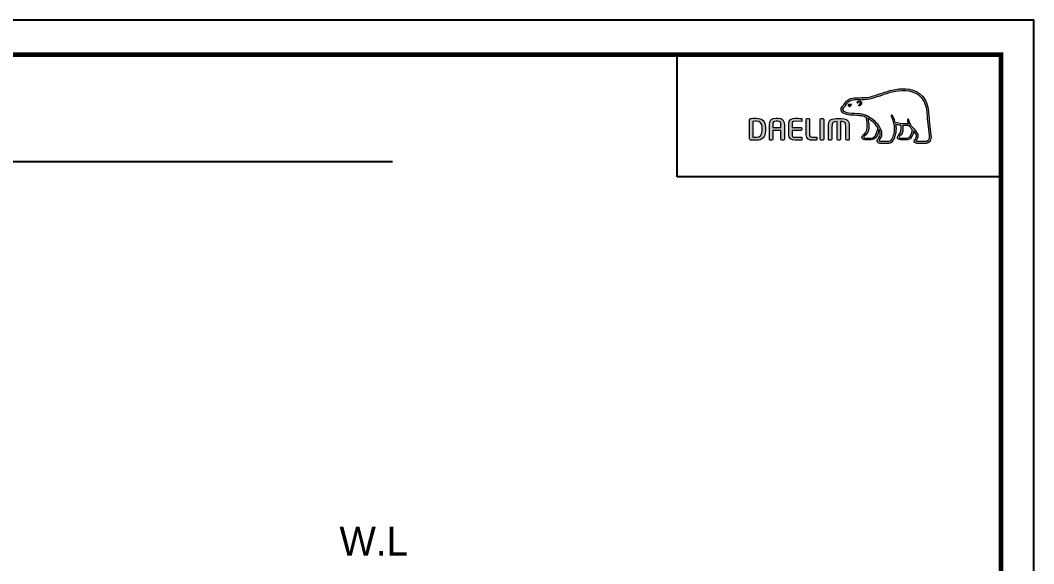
# Model space of a CAD drawing. Extents: x 11377 to 14537, y 53 to 2368.
# Drawn here: x 12957 to 14537, y 1522 to 2368 of the extents above; entities that cross this region are included whole.
import ezdxf

# ---------------------------------------------------------------- set-up
doc = ezdxf.new("R2010")
doc.units = 0
doc.header["$LTSCALE"] = 10
doc.header["$MEASUREMENT"] = 0
doc.layers.get('0').update_dxf_attribs({"linetype": 'CONTINUOUS'})
doc.layers.add('레이어 1', color=7, linetype='CONTINUOUS', lineweight=0)
doc.layers.add('치수선', color=7, linetype='CONTINUOUS', lineweight=20)
doc.styles.add('Daelim Dimension', font='')
doc.styles.get('Daelim Dimension').set_extended_font_data('나눔고딕')

msp = doc.modelspace()

# ---------------------------------------------------------------- hatches: boundary and pattern name
at = {"layer": '레이어 1'}
h = msp.add_hatch(color=5, dxfattribs=at)
h.dxf.hatch_style = 1
edge = h.paths.add_edge_path(flags=16)
edge.add_spline(control_points=[(14372, 2180.9), (14370.6, 2179.3), (14368.9, 2179.3), (14368.8, 2179.3), (14368.8, 2179.3), (14354.9, 2179.3), (14354.9, 2179.3), (14354.4, 2179.3), (14354, 2179.4), (14353.8, 2179.7), (14353.6, 2179.9), (14353.5, 2180.2), (14353.5, 2180.6), (14353.5, 2181.4), (14354, 2182.1), (14354.6, 2182.9), (14355.2, 2183.6), (14355.7, 2184.3), (14356, 2185.1), (14356.8, 2187.2), (14356.7, 2189.3), (14355.8, 2191.2), (14354.2, 2194.7), (14351.7, 2197.4), (14349.4, 2200.1), (14349.4, 2200.1), (14348.6, 2201), (14348.6, 2201), (14345.5, 2204.4), (14342.4, 2207.9), (14342.1, 2212.7), (14342.1, 2213.6), (14341.6, 2214.2), (14341, 2214.2), (14341, 2214.2), (14340.1, 2213.7), (14340.1, 2213.7), (14339.9, 2213.5), (14339.7, 2213.1), (14339.7, 2212.6), (14339.7, 2212.6), (14339.7, 2212.5), (14339.7, 2212.5), (14339.9, 2210.7), (14340.3, 2209), (14341, 2207.3), (14341, 2207.3), (14341.1, 2207.1), (14341.1, 2207.1), (14341.1, 2207.1), (14340.9, 2207.1), (14340.9, 2207.1), (14332, 2206.7), (14323.3, 2208.4), (14320.7, 2209), (14319.1, 2215.4), (14316.5, 2219.6), (14316.4, 2219.8), (14316.2, 2220.1), (14315.9, 2220.4), (14315.6, 2220.5), (14315.6, 2220.5), (14314.9, 2220.4), (14314.8, 2220.3), (14314.7, 2220.3), (14314.6, 2220.1), (14314.3, 2219.7), (14314.3, 2219.7), (14314.2, 2219.4), (14314.2, 2219.4), (14314.2, 2219.4), (14314.5, 2218.5), (14314.5, 2218.5), (14314.7, 2218.2), (14319.2, 2210.2), (14319.2, 2199.6), (14319.2, 2193.1), (14317.5, 2186.9), (14314.1, 2181.3), (14313.3, 2179.9), (14312.3, 2179.3), (14310.7, 2179.3), (14310.7, 2179.3), (14297, 2179.3), (14297, 2179.3), (14296.6, 2179.3), (14295.6, 2179.6), (14295.6, 2180.6), (14295.6, 2181.2), (14296.1, 2182.1), (14297, 2183), (14302.7, 2189.3), (14299.4, 2199.2), (14293.9, 2205.8), (14288.6, 2212.1), (14280, 2220), (14269, 2221.9), (14265.1, 2222.6), (14258.6, 2223), (14253.4, 2223.3), (14253.4, 2223.3), (14248.2, 2223.6), (14248.2, 2223.6), (14245.5, 2223.8), (14241, 2225.5), (14239.7, 2228.1), (14239.1, 2229.1), (14239.2, 2230.2), (14239.9, 2231.4), (14240.3, 2232.2), (14240.9, 2232.8), (14241.7, 2233.6), (14242.6, 2234.5), (14243.5, 2235.4), (14244.2, 2236.6), (14244.2, 2236.6), (14244.4, 2237), (14244.4, 2237), (14247, 2242), (14252.4, 2244.7), (14260.5, 2244.9), (14260.5, 2244.9), (14265.1, 2244.9), (14265.1, 2244.9), (14270.1, 2245), (14275.8, 2245), (14280.4, 2246), (14287, 2247.4), (14293.6, 2249.7), (14299.4, 2251.6), (14299.4, 2251.6), (14299.6, 2251.7), (14299.6, 2251.7), (14306.8, 2254.2), (14314.2, 2256.7), (14321.8, 2257.9), (14333.9, 2259.9), (14350.6, 2259.9), (14361.1, 2248.1), (14366, 2242.6), (14368.9, 2235.1), (14370, 2225.8), (14370, 2225.8), (14369.9, 2225.8), (14369.9, 2225.9), (14370, 2225.7), (14370.1, 2224.6), (14370.5, 2218.7), (14370.6, 2215.8), (14370.7, 2212.9), (14371.5, 2207.4), (14371.5, 2207.4), (14373.6, 2189), (14373.6, 2189), (14373.6, 2189), (14373.7, 2186.8), (14373.7, 2186.8), (14373.7, 2184.2), (14373.1, 2182.2), (14372, 2180.9)], knot_values=[0, 0, 0, 0, 1, 1, 1, 2, 2, 2, 3, 3, 3, 4, 4, 4, 5, 5, 5, 6, 6, 6, 7, 7, 7, 8, 8, 8, 9, 9, 9, 10, 10, 10, 11, 11, 11, 12, 12, 12, 13, 13, 13, 14, 14, 14, 15, 15, 15, 16, 16, 16, 17, 17, 17, 18, 18, 18, 19, 19, 19, 20, 20, 20, 21, 21, 21, 22, 22, 22, 23, 23, 23, 24, 24, 24, 25, 25, 25, 26, 26, 26, 27, 27, 27, 28, 28, 28, 29, 29, 29, 30, 30, 30, 31, 31, 31, 32, 32, 32, 33, 33, 33, 34, 34, 34, 35, 35, 35, 36, 36, 36, 37, 37, 37, 38, 38, 38, 39, 39, 39, 40, 40, 40, 41, 41, 41, 42, 42, 42, 43, 43, 43, 44, 44, 44, 45, 45, 45, 46, 46, 46, 47, 47, 47, 48, 48, 48, 49, 49, 49, 50, 50, 50, 51, 51, 51, 52, 52, 52, 53, 53, 53, 53], degree=3, periodic=0)
edge = h.paths.add_edge_path(flags=16)
edge.add_spline(control_points=[(14339.9, 2184.8), (14339.9, 2184.8), (14328.6, 2184.8), (14328.6, 2184.8), (14327.8, 2184.8), (14327.1, 2185.5), (14327.1, 2186.3), (14327.1, 2186.9), (14327.6, 2187.7), (14328.1, 2188.2), (14330.4, 2190.4), (14332.8, 2193.4), (14332.8, 2199.2), (14332.8, 2199.2), (14332.6, 2201.8), (14332.6, 2201.8), (14332.6, 2201.8), (14332.2, 2204.4), (14332.2, 2204.4), (14332.2, 2204.4), (14332.2, 2204.5), (14332.2, 2204.5), (14332.2, 2204.5), (14332.4, 2204.5), (14332.4, 2204.5), (14334.5, 2204.4), (14338.6, 2204.1), (14342.5, 2204.3), (14343.5, 2202.7), (14345.1, 2200.7), (14347.4, 2198), (14347.3, 2196.6), (14346.2, 2184.8), (14339.9, 2184.8)], knot_values=[0, 0, 0, 0, 1, 1, 1, 2, 2, 2, 3, 3, 3, 4, 4, 4, 5, 5, 5, 6, 6, 6, 7, 7, 7, 8, 8, 8, 9, 9, 9, 10, 10, 10, 11, 11, 11, 11], degree=3, periodic=0)
edge = h.paths.add_edge_path(flags=16)
edge.add_spline(control_points=[(14283.2, 2184.8), (14283.2, 2184.8), (14273.3, 2184.8), (14273.3, 2184.8), (14272.5, 2184.8), (14271.7, 2185.4), (14271.7, 2186.3), (14271.7, 2186.9), (14272.2, 2187.6), (14273, 2188.2), (14275.5, 2190.2), (14279.3, 2193.3), (14279.8, 2201.6), (14279.8, 2201.6), (14279.8, 2203.9), (14279.8, 2203.9), (14279.8, 2207.5), (14279, 2211.8), (14278.2, 2215.6), (14278.2, 2215.6), (14278.1, 2216), (14278.1, 2216), (14278.1, 2216), (14278.4, 2215.7), (14278.4, 2215.7), (14279.9, 2214.8), (14288, 2209.3), (14293.8, 2201.2), (14293.3, 2197.4), (14291.1, 2184.8), (14283.2, 2184.8)], knot_values=[0, 0, 0, 0, 1, 1, 1, 2, 2, 2, 3, 3, 3, 4, 4, 4, 5, 5, 5, 6, 6, 6, 7, 7, 7, 8, 8, 8, 9, 9, 9, 10, 10, 10, 10], degree=3, periodic=0)
edge = h.paths.add_edge_path()
edge.add_spline(control_points=[(14376.4, 2189.3), (14376.4, 2189.3), (14374.3, 2207.8), (14374.3, 2207.8), (14373.5, 2213.3), (14373.4, 2216.2), (14373.3, 2218.8), (14373.3, 2218.8), (14372.8, 2226.1), (14372.8, 2226.1), (14371.7, 2236), (14368.5, 2244.1), (14363.2, 2249.9), (14351.9, 2262.7), (14334.2, 2262.8), (14321.3, 2260.7), (14313.4, 2259.4), (14305.9, 2256.8), (14298.6, 2254.3), (14298.6, 2254.3), (14298.4, 2254.3), (14298.4, 2254.3), (14292.7, 2252.3), (14286.2, 2250.1), (14279.9, 2248.7), (14275.5, 2247.8), (14270, 2247.8), (14265.2, 2247.7), (14265.2, 2247.7), (14260.4, 2247.7), (14260.4, 2247.7), (14251.3, 2247.5), (14245, 2244.3), (14241.9, 2238.3), (14241.9, 2238.3), (14241.7, 2238), (14241.7, 2238), (14241.2, 2237.1), (14240.4, 2236.3), (14239.7, 2235.6), (14239, 2234.8), (14238.1, 2234), (14237.4, 2232.9), (14236.8, 2231.7), (14236.5, 2230.6), (14236.5, 2229.5), (14236.5, 2228.6), (14236.7, 2227.6), (14237.2, 2226.8), (14239.1, 2223.1), (14244.7, 2221.1), (14248, 2220.8), (14248, 2220.8), (14252.9, 2220.5), (14253, 2220.5), (14257.9, 2220.3), (14264.6, 2219.9), (14268.5, 2219.2), (14270.8, 2218.8), (14273.4, 2218), (14275.7, 2216.8), (14275.9, 2216.2), (14277.2, 2210.7), (14277.2, 2203.9), (14277.2, 2203.9), (14277.1, 2201.8), (14277.1, 2201.8), (14276.7, 2194.6), (14273.6, 2192.1), (14271.3, 2190.3), (14271.1, 2190.1), (14269.1, 2188.4), (14268.9, 2186.4), (14268.8, 2185.2), (14269.2, 2184.2), (14269.8, 2183.4), (14270.6, 2182.6), (14271.8, 2182.2), (14273.3, 2182.2), (14273.3, 2182.2), (14283.2, 2182.2), (14283.2, 2182.2), (14290.6, 2182.2), (14294.3, 2190.2), (14295.4, 2197.7), (14295.4, 2197.7), (14295.4, 2198.7), (14295.4, 2198.7), (14295.4, 2198.7), (14295.7, 2198.2), (14295.7, 2198.2), (14296.7, 2196.1), (14297.3, 2193.5), (14297.3, 2191.6), (14297.3, 2189), (14296.4, 2186.6), (14294.9, 2184.9), (14294.5, 2184.5), (14292.5, 2182.4), (14292.5, 2180.4), (14292.5, 2180.4), (14292.5, 2180), (14292.5, 2180), (14292.8, 2177.6), (14294.7, 2176.5), (14296.6, 2176.5), (14296.6, 2176.5), (14310.7, 2176.5), (14310.7, 2176.5), (14313.2, 2176.5), (14315.2, 2177.7), (14316.5, 2179.8), (14320.1, 2185.8), (14322, 2192.2), (14322, 2199), (14322, 2201.2), (14321.8, 2203.4), (14321.4, 2205.8), (14321.4, 2205.8), (14321.3, 2206), (14321.3, 2206), (14321.3, 2206), (14321.5, 2205.9), (14321.5, 2205.9), (14323.2, 2205.6), (14325.9, 2205.1), (14329.3, 2204.8), (14329.3, 2204.8), (14329.4, 2204.8), (14329.4, 2204.8), (14329.4, 2204.8), (14329.9, 2202.2), (14329.9, 2202.2), (14329.9, 2202.2), (14330, 2201.6), (14330, 2201.5), (14330, 2201.5), (14330.1, 2199.3), (14330.1, 2199.3), (14330.1, 2193.8), (14327.6, 2191.4), (14326.3, 2190.1), (14326.3, 2190.1), (14324.4, 2188.2), (14324.2, 2186.5), (14324.2, 2186.5), (14324.1, 2186), (14324.1, 2186), (14324.1, 2185.5), (14324.3, 2184.4), (14325.2, 2183.5), (14326, 2182.6), (14327.3, 2182.2), (14328.9, 2182.2), (14328.9, 2182.2), (14339.9, 2182.2), (14339.9, 2182.2), (14346.6, 2182.2), (14348.6, 2190.7), (14349.4, 2195.4), (14349.4, 2195.4), (14349.5, 2195.9), (14349.5, 2195.9), (14349.5, 2195.9), (14349.7, 2195.5), (14349.7, 2195.5), (14351.3, 2193.6), (14352.6, 2191.4), (14353.3, 2190), (14353.6, 2189.3), (14353.8, 2188.5), (14353.8, 2187.8), (14353.8, 2187.8), (14353.5, 2186.2), (14353.5, 2186.2), (14353.3, 2185.3), (14352.7, 2184.5), (14352.1, 2183.7), (14351.3, 2182.6), (14350.4, 2181.5), (14350.4, 2180.1), (14350.4, 2180.1), (14350.5, 2179.4), (14350.5, 2179.4), (14350.9, 2177.5), (14352.4, 2176.5), (14354.7, 2176.5), (14354.7, 2176.5), (14368.8, 2176.5), (14368.8, 2176.5), (14369.1, 2176.5), (14371.8, 2176.6), (14374, 2178.9), (14375.7, 2180.8), (14376.6, 2183.4), (14376.6, 2186.8), (14376.6, 2186.8), (14376.4, 2189.3), (14376.4, 2189.3)], knot_values=[0, 0, 0, 0, 1, 1, 1, 2, 2, 2, 3, 3, 3, 4, 4, 4, 5, 5, 5, 6, 6, 6, 7, 7, 7, 8, 8, 8, 9, 9, 9, 10, 10, 10, 11, 11, 11, 12, 12, 12, 13, 13, 13, 14, 14, 14, 15, 15, 15, 16, 16, 16, 17, 17, 17, 18, 18, 18, 19, 19, 19, 20, 20, 20, 21, 21, 21, 22, 22, 22, 23, 23, 23, 24, 24, 24, 25, 25, 25, 26, 26, 26, 27, 27, 27, 28, 28, 28, 29, 29, 29, 30, 30, 30, 31, 31, 31, 32, 32, 32, 33, 33, 33, 34, 34, 34, 35, 35, 35, 36, 36, 36, 37, 37, 37, 38, 38, 38, 39, 39, 39, 40, 40, 40, 41, 41, 41, 42, 42, 42, 43, 43, 43, 44, 44, 44, 45, 45, 45, 46, 46, 46, 47, 47, 47, 48, 48, 48, 49, 49, 49, 50, 50, 50, 51, 51, 51, 52, 52, 52, 53, 53, 53, 54, 54, 54, 55, 55, 55, 56, 56, 56, 57, 57, 57, 58, 58, 58, 59, 59, 59, 60, 60, 60, 61, 61, 61, 62, 62, 62, 63, 63, 63, 64, 64, 64, 65, 65, 65, 66, 66, 66, 66], degree=3, periodic=0)
edge = h.paths.add_edge_path(flags=0)
edge.add_spline(control_points=[(14247.8, 2236.9), (14247.8, 2236.9), (14249.8, 2237.9), (14252.4, 2236.9), (14252.4, 2236.9), (14252.7, 2236.8), (14252.3, 2236.2), (14251, 2234.5), (14249.8, 2234.2), (14249.8, 2234.2), (14249.8, 2234.2), (14248.9, 2233.8), (14248.4, 2234.4), (14247.4, 2235.6), (14247.4, 2236.3), (14247.4, 2236.3), (14247.4, 2236.3), (14247.3, 2236.8), (14247.8, 2236.9)], knot_values=[0, 0, 0, 0, 1, 1, 1, 2, 2, 2, 3, 3, 3, 4, 4, 4, 5, 5, 5, 6, 6, 6, 6], degree=3, periodic=0)
edge = h.paths.add_edge_path(flags=0)
edge.add_spline(control_points=[(14261.3, 2240.7), (14261, 2240.4), (14261, 2239.8), (14261.3, 2239.5), (14261.6, 2239.2), (14262.2, 2239.3), (14262.5, 2239.7), (14262.6, 2239.8), (14264.3, 2241.8), (14265.8, 2240.8), (14266.3, 2240.4), (14266.5, 2239.9), (14266.5, 2239.2), (14266.3, 2238.1), (14265.4, 2236.8), (14264.7, 2236.3), (14264.3, 2236.1), (14264, 2235.6), (14264.2, 2235.2), (14264.4, 2234.8), (14264.9, 2234.7), (14265.3, 2234.9), (14266.5, 2235.5), (14268.1, 2237.4), (14268.3, 2239.2), (14268.4, 2240.5), (14267.9, 2241.5), (14266.8, 2242.2), (14264.7, 2243.8), (14262.2, 2241.7), (14261.3, 2240.7)], knot_values=[0, 0, 0, 0, 1, 1, 1, 2, 2, 2, 3, 3, 3, 4, 4, 4, 5, 5, 5, 6, 6, 6, 7, 7, 7, 8, 8, 8, 9, 9, 9, 10, 10, 10, 10], degree=3, periodic=0)
edge = h.paths.add_edge_path(flags=0)
edge.add_spline(control_points=[(14261, 2239.2), (14261, 2239.2), (14261, 2239.2), (14261, 2239.2), (14261, 2239.2), (14261, 2239.2), (14261, 2239.2)], knot_values=[0, 0, 0, 0, 1, 1, 1, 2, 2, 2, 2], degree=3, periodic=0)
h = msp.add_hatch(color=5, dxfattribs=at)
h.dxf.hatch_style = 2
edge = h.paths.add_edge_path()
edge.add_spline(control_points=[(14261.3, 2240.7), (14261, 2240.4), (14261, 2239.8), (14261.3, 2239.5), (14261.6, 2239.2), (14262.2, 2239.3), (14262.5, 2239.7), (14262.6, 2239.8), (14264.3, 2241.8), (14265.8, 2240.8), (14266.3, 2240.4), (14266.5, 2239.9), (14266.5, 2239.2), (14266.3, 2238.1), (14265.4, 2236.8), (14264.7, 2236.3), (14264.3, 2236.1), (14264, 2235.6), (14264.2, 2235.2), (14264.4, 2234.8), (14264.9, 2234.7), (14265.3, 2234.9), (14266.5, 2235.5), (14268.1, 2237.4), (14268.3, 2239.2), (14268.4, 2240.5), (14267.9, 2241.5), (14266.8, 2242.2), (14264.7, 2243.8), (14262.2, 2241.7), (14261.3, 2240.7)], knot_values=[0, 0, 0, 0, 1, 1, 1, 2, 2, 2, 3, 3, 3, 4, 4, 4, 5, 5, 5, 6, 6, 6, 7, 7, 7, 8, 8, 8, 9, 9, 9, 10, 10, 10, 10], degree=3, periodic=0)
h = msp.add_hatch(color=5, dxfattribs=at)
h.dxf.hatch_style = 2
edge = h.paths.add_edge_path()
edge.add_spline(control_points=[(14247.8, 2236.9), (14247.8, 2236.9), (14249.8, 2237.9), (14252.4, 2236.9), (14252.4, 2236.9), (14252.7, 2236.8), (14252.3, 2236.2), (14251, 2234.5), (14249.8, 2234.2), (14249.8, 2234.2), (14249.8, 2234.2), (14248.9, 2233.8), (14248.4, 2234.4), (14247.4, 2235.6), (14247.4, 2236.3), (14247.4, 2236.3), (14247.4, 2236.3), (14247.3, 2236.8), (14247.8, 2236.9)], knot_values=[0, 0, 0, 0, 1, 1, 1, 2, 2, 2, 3, 3, 3, 4, 4, 4, 5, 5, 5, 6, 6, 6, 6], degree=3, periodic=0)
h = msp.add_hatch(color=5, dxfattribs=at)
h.dxf.hatch_style = 2
edge = h.paths.add_edge_path()
edge.add_spline(control_points=[(14113.1, 2195.6), (14113.1, 2189.1), (14110.1, 2186), (14104.1, 2186), (14104.1, 2186), (14099.9, 2186.1), (14098.9, 2186.1), (14098.9, 2186.1), (14098.9, 2210.8), (14098.9, 2210.8), (14101, 2211), (14104, 2211.1), (14104.1, 2211.1), (14110.3, 2211.1), (14113.1, 2208.1), (14113.1, 2201.5), (14113.1, 2201.5), (14113.1, 2195.6), (14113.1, 2195.6)], knot_values=[0, 0, 0, 0, 1, 1, 1, 2, 2, 2, 3, 3, 3, 4, 4, 4, 5, 5, 5, 6, 6, 6, 6], degree=3, periodic=0)
edge = h.paths.add_edge_path()
edge.add_spline(control_points=[(14104.1, 2215.7), (14100.7, 2215.7), (14096.4, 2215.5), (14094.9, 2215.3), (14094, 2215.1), (14093.5, 2214.4), (14093.5, 2213.6), (14093.5, 2213.6), (14093.5, 2183.5), (14093.5, 2183.5), (14093.5, 2182.6), (14094, 2181.9), (14095, 2181.8), (14096.3, 2181.6), (14100.7, 2181.4), (14104.1, 2181.4), (14113.4, 2181.4), (14118.4, 2186.3), (14118.4, 2195.6), (14118.4, 2195.6), (14118.4, 2201.5), (14118.4, 2201.5), (14118.4, 2210.8), (14113.4, 2215.7), (14104.1, 2215.7)], knot_values=[0, 0, 0, 0, 1, 1, 1, 2, 2, 2, 3, 3, 3, 4, 4, 4, 5, 5, 5, 6, 6, 6, 7, 7, 7, 8, 8, 8, 8], degree=3, periodic=0)
h = msp.add_hatch(color=5, dxfattribs=at)
h.dxf.hatch_style = 2
edge = h.paths.add_edge_path()
edge.add_spline(control_points=[(14142.6, 2201.5), (14142.6, 2201.5), (14129.9, 2201.5), (14129.9, 2201.5), (14129.9, 2202), (14129.9, 2206), (14129.9, 2206), (14129.9, 2210.2), (14131.2, 2211), (14134.9, 2211), (14134.9, 2211), (14137.6, 2211), (14137.6, 2211), (14141.3, 2211), (14142.6, 2210.2), (14142.6, 2206), (14142.6, 2206), (14142.6, 2202), (14142.6, 2201.5)], knot_values=[0, 0, 0, 0, 1, 1, 1, 2, 2, 2, 3, 3, 3, 4, 4, 4, 5, 5, 5, 6, 6, 6, 6], degree=3, periodic=0)
edge = h.paths.add_edge_path()
edge.add_spline(control_points=[(14137.6, 2215.7), (14137.6, 2215.7), (14134.9, 2215.7), (14134.9, 2215.7), (14127.8, 2215.7), (14124.6, 2212.7), (14124.6, 2206), (14124.6, 2206), (14124.6, 2183.2), (14124.6, 2183.2), (14124.6, 2182.4), (14125.2, 2181.7), (14126, 2181.7), (14126, 2181.7), (14128.5, 2181.7), (14128.5, 2181.7), (14129.4, 2181.7), (14129.9, 2182.4), (14129.9, 2183.2), (14129.9, 2183.2), (14129.9, 2196.3), (14129.9, 2196.8), (14129.9, 2196.8), (14142.6, 2196.8), (14142.6, 2196.8), (14142.6, 2196.3), (14142.6, 2183.2), (14142.6, 2183.2), (14142.6, 2182.4), (14143.2, 2181.7), (14144, 2181.7), (14144, 2181.7), (14146.5, 2181.7), (14146.5, 2181.7), (14147.4, 2181.7), (14147.9, 2182.5), (14147.9, 2183.2), (14147.9, 2183.2), (14147.9, 2206), (14147.9, 2206), (14147.9, 2212.7), (14144.7, 2215.7), (14137.6, 2215.7)], knot_values=[0, 0, 0, 0, 1, 1, 1, 2, 2, 2, 3, 3, 3, 4, 4, 4, 5, 5, 5, 6, 6, 6, 7, 7, 7, 8, 8, 8, 9, 9, 9, 10, 10, 10, 11, 11, 11, 12, 12, 12, 13, 13, 13, 14, 14, 14, 14], degree=3, periodic=0)
h = msp.add_hatch(color=5, dxfattribs=at)
h.dxf.hatch_style = 2
edge = h.paths.add_edge_path()
edge.add_spline(control_points=[(14154.7, 2207), (14154.7, 2207), (14154.7, 2190.1), (14154.7, 2190.1), (14154.7, 2184.2), (14158.1, 2181.4), (14165, 2181.4), (14168.1, 2181.4), (14172.2, 2181.4), (14173.9, 2181.6), (14173.9, 2181.6), (14174.7, 2181.7), (14174.7, 2181.7), (14174.7, 2181.7), (14174.9, 2181.7), (14174.9, 2181.7), (14174.9, 2181.7), (14174.9, 2186.2), (14174.9, 2186.2), (14174.9, 2186.2), (14165.1, 2186.2), (14165.1, 2186.2), (14160.1, 2186.2), (14160.1, 2187.6), (14160.1, 2190.1), (14160.1, 2190.1), (14160.1, 2196.4), (14160.1, 2196.8), (14160.6, 2196.8), (14173.4, 2196.8), (14173.4, 2196.8), (14174.2, 2196.8), (14174.9, 2197.5), (14174.9, 2198.3), (14174.9, 2198.3), (14174.9, 2200), (14174.9, 2200), (14174.9, 2200.8), (14174.2, 2201.5), (14173.4, 2201.5), (14173.4, 2201.5), (14160.6, 2201.5), (14160.1, 2201.5), (14160.1, 2202), (14160.1, 2207), (14160.1, 2207), (14160.1, 2209.5), (14160.1, 2210.9), (14165.1, 2210.9), (14165.1, 2210.9), (14174.9, 2210.8), (14174.9, 2210.8), (14174.9, 2210.8), (14174.9, 2215.3), (14174.9, 2215.3), (14174.9, 2215.3), (14173.9, 2215.4), (14173.9, 2215.4), (14171.9, 2215.6), (14167.5, 2215.7), (14165, 2215.7), (14158.1, 2215.7), (14154.7, 2212.8), (14154.7, 2207)], knot_values=[0, 0, 0, 0, 1, 1, 1, 2, 2, 2, 3, 3, 3, 4, 4, 4, 5, 5, 5, 6, 6, 6, 7, 7, 7, 8, 8, 8, 9, 9, 9, 10, 10, 10, 11, 11, 11, 12, 12, 12, 13, 13, 13, 14, 14, 14, 15, 15, 15, 16, 16, 16, 17, 17, 17, 18, 18, 18, 19, 19, 19, 20, 20, 20, 21, 21, 21, 21], degree=3, periodic=0)
h = msp.add_hatch(color=5, dxfattribs=at)
h.dxf.hatch_style = 2
edge = h.paths.add_edge_path()
edge.add_spline(control_points=[(14183.5, 2215.4), (14182.7, 2215.4), (14182, 2214.7), (14182, 2213.9), (14182, 2213.9), (14182, 2190.1), (14182, 2190.1), (14182, 2182.4), (14187.3, 2181.4), (14191.9, 2181.4), (14195.3, 2181.4), (14196.1, 2181.5), (14197.1, 2181.7), (14197.1, 2181.7), (14197.7, 2181.8), (14197.7, 2181.8), (14197.7, 2181.8), (14198.5, 2181.9), (14198.5, 2181.9), (14198.5, 2181.9), (14198.7, 2181.9), (14198.7, 2181.9), (14198.7, 2181.9), (14198.7, 2186.2), (14198.7, 2186.2), (14198.7, 2186.2), (14191.9, 2186.2), (14191.9, 2186.2), (14187.3, 2186.2), (14187.3, 2187.9), (14187.3, 2189.6), (14187.3, 2189.6), (14187.3, 2213.9), (14187.3, 2213.9), (14187.3, 2214.7), (14186.6, 2215.4), (14185.8, 2215.4), (14185.8, 2215.4), (14183.5, 2215.4), (14183.5, 2215.4)], knot_values=[0, 0, 0, 0, 1, 1, 1, 2, 2, 2, 3, 3, 3, 4, 4, 4, 5, 5, 5, 6, 6, 6, 7, 7, 7, 8, 8, 8, 9, 9, 9, 10, 10, 10, 11, 11, 11, 12, 12, 12, 13, 13, 13, 13], degree=3, periodic=0)
h = msp.add_hatch(color=5, dxfattribs=at)
h.dxf.hatch_style = 2
edge = h.paths.add_edge_path()
edge.add_spline(control_points=[(14205.3, 2215.4), (14204.4, 2215.4), (14203.9, 2214.6), (14203.9, 2213.9), (14203.9, 2213.9), (14203.9, 2183.2), (14203.9, 2183.2), (14203.9, 2182.4), (14204.6, 2181.7), (14205.3, 2181.7), (14205.3, 2181.7), (14207.8, 2181.7), (14207.8, 2181.7), (14208.7, 2181.7), (14209.3, 2182.4), (14209.3, 2183.2), (14209.3, 2183.2), (14209.3, 2213.9), (14209.3, 2213.9), (14209.3, 2214.7), (14208.6, 2215.4), (14207.8, 2215.4), (14207.8, 2215.4), (14205.3, 2215.4), (14205.3, 2215.4)], knot_values=[0, 0, 0, 0, 1, 1, 1, 2, 2, 2, 3, 3, 3, 4, 4, 4, 5, 5, 5, 6, 6, 6, 7, 7, 7, 8, 8, 8, 8], degree=3, periodic=0)
h = msp.add_hatch(color=5, dxfattribs=at)
h.dxf.hatch_style = 2
edge = h.paths.add_edge_path()
edge.add_spline(control_points=[(14216.5, 2202.1), (14216.5, 2202.1), (14216.5, 2183.2), (14216.5, 2183.2), (14216.5, 2182.4), (14217.1, 2181.7), (14217.9, 2181.7), (14217.9, 2181.7), (14220.4, 2181.7), (14220.4, 2181.7), (14221.3, 2181.7), (14221.9, 2182.4), (14221.9, 2183.2), (14221.9, 2183.2), (14221.9, 2201.6), (14221.9, 2201.6), (14221.9, 2209.8), (14223.2, 2210.6), (14230.1, 2210.6), (14230.1, 2210.1), (14230.1, 2183.2), (14230.1, 2183.2), (14230.1, 2182.3), (14230.7, 2181.7), (14231.5, 2181.7), (14231.5, 2181.7), (14234, 2181.7), (14234, 2181.7), (14234.9, 2181.7), (14235.5, 2182.4), (14235.5, 2183.2), (14235.5, 2183.2), (14235.5, 2210), (14235.5, 2210.5), (14238.7, 2210.5), (14240.9, 2210.3), (14242.2, 2209), (14243.5, 2207.7), (14243.7, 2205.3), (14243.7, 2201.6), (14243.7, 2201.6), (14243.7, 2183.2), (14243.7, 2183.2), (14243.7, 2182.4), (14244.4, 2181.7), (14245.1, 2181.7), (14245.1, 2181.7), (14247.7, 2181.7), (14247.7, 2181.7), (14248.6, 2181.7), (14249.1, 2182.5), (14249.1, 2183.2), (14249.1, 2183.2), (14249.1, 2202.1), (14249.1, 2202.1), (14249.1, 2213.6), (14245, 2215.5), (14232.8, 2215.5), (14220.5, 2215.5), (14216.5, 2213.6), (14216.5, 2202.1)], knot_values=[0, 0, 0, 0, 1, 1, 1, 2, 2, 2, 3, 3, 3, 4, 4, 4, 5, 5, 5, 6, 6, 6, 7, 7, 7, 8, 8, 8, 9, 9, 9, 10, 10, 10, 11, 11, 11, 12, 12, 12, 13, 13, 13, 14, 14, 14, 15, 15, 15, 16, 16, 16, 17, 17, 17, 18, 18, 18, 19, 19, 19, 20, 20, 20, 20], degree=3, periodic=0)

# ---------------------------------------------------------------- linework, layer by layer
at = {"color": 5, "ltscale": 0.5}
msp.add_line((13980.6, 2124.4), (13980.6, 2314.6), dxfattribs=at)
at = {"color": 5}
msp.add_line((14282.8, 2182.2), (14282.8, 2182.2), dxfattribs=at)
at = {"ltscale": 0.5}
msp.add_line((12057.4, 2148.3), (13537.3, 2148.3), dxfattribs=at)
at = {"color": 5, "ltscale": 40}
msp.add_line((14485.5, 2124.4), (13980.6, 2124.4), dxfattribs=at)
at = {"ltscale": 0.5}
msp.add_lwpolyline([(11377.1, 53.3), (14536.6, 53.3), (14536.6, 2368.3), (11377.1, 2368.3)], close=True, dxfattribs=at)
at = {"color": 5, "linetype": 'ByBlock', "lineweight": 200, "const_width": 7.28}
msp.add_lwpolyline([(11427.9, 152.4), (14485.5, 152.4), (14485.5, 2314.6), (11427.9, 2314.6)], close=True, dxfattribs=at)
at = {"layer": '레이어 1', "color": 5}
for points, knots in [([(14376.4, 2189.3), (14376.4, 2189.3), (14374.3, 2207.8), (14374.3, 2207.8), (14373.5, 2213.3), (14373.4, 2216.2), (14373.3, 2218.8), (14373.3, 2218.8), (14372.8, 2226.1), (14372.8, 2226.1), (14371.7, 2236), (14368.5, 2244.1), (14363.2, 2249.9), (14351.9, 2262.7), (14334.2, 2262.8), (14321.3, 2260.7), (14313.4, 2259.4), (14305.9, 2256.8), (14298.6, 2254.3), (14298.6, 2254.3), (14298.4, 2254.3), (14298.4, 2254.3), (14292.7, 2252.3), (14286.2, 2250.1), (14279.9, 2248.7), (14275.5, 2247.8), (14270, 2247.8), (14265.2, 2247.7), (14265.2, 2247.7), (14260.4, 2247.7), (14260.4, 2247.7), (14251.3, 2247.5), (14245, 2244.3), (14241.9, 2238.3), (14241.9, 2238.3), (14241.7, 2238), (14241.7, 2238), (14241.2, 2237.1), (14240.4, 2236.3), (14239.7, 2235.6), (14239, 2234.8), (14238.1, 2234), (14237.4, 2232.9), (14236.8, 2231.7), (14236.5, 2230.6), (14236.5, 2229.5), (14236.5, 2228.6), (14236.7, 2227.6), (14237.2, 2226.8), (14239.1, 2223.1), (14244.7, 2221.1), (14248, 2220.8), (14248, 2220.8), (14252.9, 2220.5), (14253, 2220.5), (14257.9, 2220.3), (14264.6, 2219.9), (14268.5, 2219.2), (14270.8, 2218.8), (14273.4, 2218), (14275.7, 2216.8), (14275.9, 2216.2), (14277.2, 2210.7), (14277.2, 2203.9), (14277.2, 2203.9), (14277.1, 2201.8), (14277.1, 2201.8), (14276.7, 2194.6), (14273.6, 2192.1), (14271.3, 2190.3), (14271.1, 2190.1), (14269.1, 2188.4), (14268.9, 2186.4), (14268.8, 2185.2), (14269.2, 2184.2), (14269.8, 2183.4), (14270.6, 2182.6), (14271.8, 2182.2), (14273.3, 2182.2), (14273.3, 2182.2), (14283.2, 2182.2), (14283.2, 2182.2), (14290.6, 2182.2), (14294.3, 2190.2), (14295.4, 2197.7), (14295.4, 2197.7), (14295.4, 2198.7), (14295.4, 2198.7), (14295.4, 2198.7), (14295.7, 2198.2), (14295.7, 2198.2), (14296.7, 2196.1), (14297.3, 2193.5), (14297.3, 2191.6), (14297.3, 2189), (14296.4, 2186.6), (14294.9, 2184.9), (14294.5, 2184.5), (14292.5, 2182.4), (14292.5, 2180.4), (14292.5, 2180.4), (14292.5, 2180), (14292.5, 2180), (14292.8, 2177.6), (14294.7, 2176.5), (14296.6, 2176.5), (14296.6, 2176.5), (14310.7, 2176.5), (14310.7, 2176.5), (14313.2, 2176.5), (14315.2, 2177.7), (14316.5, 2179.8), (14320.1, 2185.8), (14322, 2192.2), (14322, 2199), (14322, 2201.2), (14321.8, 2203.4), (14321.4, 2205.8), (14321.4, 2205.8), (14321.3, 2206), (14321.3, 2206), (14321.3, 2206), (14321.5, 2205.9), (14321.5, 2205.9), (14323.2, 2205.6), (14325.9, 2205.1), (14329.3, 2204.8), (14329.3, 2204.8), (14329.4, 2204.8), (14329.4, 2204.8), (14329.4, 2204.8), (14329.9, 2202.2), (14329.9, 2202.2), (14329.9, 2202.2), (14330, 2201.6), (14330, 2201.5), (14330, 2201.5), (14330.1, 2199.3), (14330.1, 2199.3), (14330.1, 2193.8), (14327.6, 2191.4), (14326.3, 2190.1), (14326.3, 2190.1), (14324.4, 2188.2), (14324.2, 2186.5), (14324.2, 2186.5), (14324.1, 2186), (14324.1, 2186), (14324.1, 2185.5), (14324.3, 2184.4), (14325.2, 2183.5), (14326, 2182.6), (14327.3, 2182.2), (14328.9, 2182.2), (14328.9, 2182.2), (14339.9, 2182.2), (14339.9, 2182.2), (14346.6, 2182.2), (14348.6, 2190.7), (14349.4, 2195.4), (14349.4, 2195.4), (14349.5, 2195.9), (14349.5, 2195.9), (14349.5, 2195.9), (14349.7, 2195.5), (14349.7, 2195.5), (14351.3, 2193.6), (14352.6, 2191.4), (14353.3, 2190), (14353.6, 2189.3), (14353.8, 2188.5), (14353.8, 2187.8), (14353.8, 2187.8), (14353.5, 2186.2), (14353.5, 2186.2), (14353.3, 2185.3), (14352.7, 2184.5), (14352.1, 2183.7), (14351.3, 2182.6), (14350.4, 2181.5), (14350.4, 2180.1), (14350.4, 2180.1), (14350.5, 2179.4), (14350.5, 2179.4), (14350.9, 2177.5), (14352.4, 2176.5), (14354.7, 2176.5), (14354.7, 2176.5), (14368.8, 2176.5), (14368.8, 2176.5), (14369.1, 2176.5), (14371.8, 2176.6), (14374, 2178.9), (14375.7, 2180.8), (14376.6, 2183.4), (14376.6, 2186.8), (14376.6, 2186.8), (14376.4, 2189.3), (14376.4, 2189.3)], [0, 0, 0, 0, 1, 1, 1, 2, 2, 2, 3, 3, 3, 4, 4, 4, 5, 5, 5, 6, 6, 6, 7, 7, 7, 8, 8, 8, 9, 9, 9, 10, 10, 10, 11, 11, 11, 12, 12, 12, 13, 13, 13, 14, 14, 14, 15, 15, 15, 16, 16, 16, 17, 17, 17, 18, 18, 18, 19, 19, 19, 20, 20, 20, 21, 21, 21, 22, 22, 22, 23, 23, 23, 24, 24, 24, 25, 25, 25, 26, 26, 26, 27, 27, 27, 28, 28, 28, 29, 29, 29, 30, 30, 30, 31, 31, 31, 32, 32, 32, 33, 33, 33, 34, 34, 34, 35, 35, 35, 36, 36, 36, 37, 37, 37, 38, 38, 38, 39, 39, 39, 40, 40, 40, 41, 41, 41, 42, 42, 42, 43, 43, 43, 44, 44, 44, 45, 45, 45, 46, 46, 46, 47, 47, 47, 48, 48, 48, 49, 49, 49, 50, 50, 50, 51, 51, 51, 52, 52, 52, 53, 53, 53, 54, 54, 54, 55, 55, 55, 56, 56, 56, 57, 57, 57, 58, 58, 58, 59, 59, 59, 60, 60, 60, 61, 61, 61, 62, 62, 62, 63, 63, 63, 64, 64, 64, 65, 65, 65, 66, 66, 66, 66]), ([(14261.3, 2240.7), (14261, 2240.4), (14261, 2239.8), (14261.3, 2239.5), (14261.6, 2239.2), (14262.2, 2239.3), (14262.5, 2239.7), (14262.6, 2239.8), (14264.3, 2241.8), (14265.8, 2240.8), (14266.3, 2240.4), (14266.5, 2239.9), (14266.5, 2239.2), (14266.3, 2238.1), (14265.4, 2236.8), (14264.7, 2236.3), (14264.3, 2236.1), (14264, 2235.6), (14264.2, 2235.2), (14264.4, 2234.8), (14264.9, 2234.7), (14265.3, 2234.9), (14266.5, 2235.5), (14268.1, 2237.4), (14268.3, 2239.2), (14268.4, 2240.5), (14267.9, 2241.5), (14266.8, 2242.2), (14264.7, 2243.8), (14262.2, 2241.7), (14261.3, 2240.7)], [0, 0, 0, 0, 1, 1, 1, 2, 2, 2, 3, 3, 3, 4, 4, 4, 5, 5, 5, 6, 6, 6, 7, 7, 7, 8, 8, 8, 9, 9, 9, 10, 10, 10, 10]), ([(14247.8, 2236.9), (14247.8, 2236.9), (14249.8, 2237.9), (14252.4, 2236.9), (14252.4, 2236.9), (14252.7, 2236.8), (14252.3, 2236.2), (14251, 2234.5), (14249.8, 2234.2), (14249.8, 2234.2), (14249.8, 2234.2), (14248.9, 2233.8), (14248.4, 2234.4), (14247.4, 2235.6), (14247.4, 2236.3), (14247.4, 2236.3), (14247.4, 2236.3), (14247.3, 2236.8), (14247.8, 2236.9)], [0, 0, 0, 0, 1, 1, 1, 2, 2, 2, 3, 3, 3, 4, 4, 4, 5, 5, 5, 6, 6, 6, 6]), ([(14261, 2239.2), (14261, 2239.2), (14261, 2239.2), (14261, 2239.2), (14261, 2239.2), (14261, 2239.2), (14261, 2239.2)], [0, 0, 0, 0, 1, 1, 1, 2, 2, 2, 2]), ([(14104.1, 2215.7), (14100.7, 2215.7), (14096.4, 2215.5), (14094.9, 2215.3), (14094, 2215.1), (14093.5, 2214.4), (14093.5, 2213.6), (14093.5, 2213.6), (14093.5, 2183.5), (14093.5, 2183.5), (14093.5, 2182.6), (14094, 2181.9), (14095, 2181.8), (14096.3, 2181.6), (14100.7, 2181.4), (14104.1, 2181.4), (14113.4, 2181.4), (14118.4, 2186.3), (14118.4, 2195.6), (14118.4, 2195.6), (14118.4, 2201.5), (14118.4, 2201.5), (14118.4, 2210.8), (14113.4, 2215.7), (14104.1, 2215.7)], [0, 0, 0, 0, 1, 1, 1, 2, 2, 2, 3, 3, 3, 4, 4, 4, 5, 5, 5, 6, 6, 6, 7, 7, 7, 8, 8, 8, 8]), ([(14137.6, 2215.7), (14137.6, 2215.7), (14134.9, 2215.7), (14134.9, 2215.7), (14127.8, 2215.7), (14124.6, 2212.7), (14124.6, 2206), (14124.6, 2206), (14124.6, 2183.2), (14124.6, 2183.2), (14124.6, 2182.4), (14125.2, 2181.7), (14126, 2181.7), (14126, 2181.7), (14128.5, 2181.7), (14128.5, 2181.7), (14129.4, 2181.7), (14129.9, 2182.4), (14129.9, 2183.2), (14129.9, 2183.2), (14129.9, 2196.3), (14129.9, 2196.8), (14129.9, 2196.8), (14142.6, 2196.8), (14142.6, 2196.8), (14142.6, 2196.3), (14142.6, 2183.2), (14142.6, 2183.2), (14142.6, 2182.4), (14143.2, 2181.7), (14144, 2181.7), (14144, 2181.7), (14146.5, 2181.7), (14146.5, 2181.7), (14147.4, 2181.7), (14147.9, 2182.5), (14147.9, 2183.2), (14147.9, 2183.2), (14147.9, 2206), (14147.9, 2206), (14147.9, 2212.7), (14144.7, 2215.7), (14137.6, 2215.7)], [0, 0, 0, 0, 1, 1, 1, 2, 2, 2, 3, 3, 3, 4, 4, 4, 5, 5, 5, 6, 6, 6, 7, 7, 7, 8, 8, 8, 9, 9, 9, 10, 10, 10, 11, 11, 11, 12, 12, 12, 13, 13, 13, 14, 14, 14, 14]), ([(14154.7, 2207), (14154.7, 2207), (14154.7, 2190.1), (14154.7, 2190.1), (14154.7, 2184.2), (14158.1, 2181.4), (14165, 2181.4), (14168.1, 2181.4), (14172.2, 2181.4), (14173.9, 2181.6), (14173.9, 2181.6), (14174.7, 2181.7), (14174.7, 2181.7), (14174.7, 2181.7), (14174.9, 2181.7), (14174.9, 2181.7), (14174.9, 2181.7), (14174.9, 2186.2), (14174.9, 2186.2), (14174.9, 2186.2), (14165.1, 2186.2), (14165.1, 2186.2), (14160.1, 2186.2), (14160.1, 2187.6), (14160.1, 2190.1), (14160.1, 2190.1), (14160.1, 2196.4), (14160.1, 2196.8), (14160.6, 2196.8), (14173.4, 2196.8), (14173.4, 2196.8), (14174.2, 2196.8), (14174.9, 2197.5), (14174.9, 2198.3), (14174.9, 2198.3), (14174.9, 2200), (14174.9, 2200), (14174.9, 2200.8), (14174.2, 2201.5), (14173.4, 2201.5), (14173.4, 2201.5), (14160.6, 2201.5), (14160.1, 2201.5), (14160.1, 2202), (14160.1, 2207), (14160.1, 2207), (14160.1, 2209.5), (14160.1, 2210.9), (14165.1, 2210.9), (14165.1, 2210.9), (14174.9, 2210.8), (14174.9, 2210.8), (14174.9, 2210.8), (14174.9, 2215.3), (14174.9, 2215.3), (14174.9, 2215.3), (14173.9, 2215.4), (14173.9, 2215.4), (14171.9, 2215.6), (14167.5, 2215.7), (14165, 2215.7), (14158.1, 2215.7), (14154.7, 2212.8), (14154.7, 2207)], [0, 0, 0, 0, 1, 1, 1, 2, 2, 2, 3, 3, 3, 4, 4, 4, 5, 5, 5, 6, 6, 6, 7, 7, 7, 8, 8, 8, 9, 9, 9, 10, 10, 10, 11, 11, 11, 12, 12, 12, 13, 13, 13, 14, 14, 14, 15, 15, 15, 16, 16, 16, 17, 17, 17, 18, 18, 18, 19, 19, 19, 20, 20, 20, 21, 21, 21, 21]), ([(14183.5, 2215.4), (14182.7, 2215.4), (14182, 2214.7), (14182, 2213.9), (14182, 2213.9), (14182, 2190.1), (14182, 2190.1), (14182, 2182.4), (14187.3, 2181.4), (14191.9, 2181.4), (14195.3, 2181.4), (14196.1, 2181.5), (14197.1, 2181.7), (14197.1, 2181.7), (14197.7, 2181.8), (14197.7, 2181.8), (14197.7, 2181.8), (14198.5, 2181.9), (14198.5, 2181.9), (14198.5, 2181.9), (14198.7, 2181.9), (14198.7, 2181.9), (14198.7, 2181.9), (14198.7, 2186.2), (14198.7, 2186.2), (14198.7, 2186.2), (14191.9, 2186.2), (14191.9, 2186.2), (14187.3, 2186.2), (14187.3, 2187.9), (14187.3, 2189.6), (14187.3, 2189.6), (14187.3, 2213.9), (14187.3, 2213.9), (14187.3, 2214.7), (14186.6, 2215.4), (14185.8, 2215.4), (14185.8, 2215.4), (14183.5, 2215.4), (14183.5, 2215.4)], [0, 0, 0, 0, 1, 1, 1, 2, 2, 2, 3, 3, 3, 4, 4, 4, 5, 5, 5, 6, 6, 6, 7, 7, 7, 8, 8, 8, 9, 9, 9, 10, 10, 10, 11, 11, 11, 12, 12, 12, 13, 13, 13, 13]), ([(14205.3, 2215.4), (14204.4, 2215.4), (14203.9, 2214.6), (14203.9, 2213.9), (14203.9, 2213.9), (14203.9, 2183.2), (14203.9, 2183.2), (14203.9, 2182.4), (14204.6, 2181.7), (14205.3, 2181.7), (14205.3, 2181.7), (14207.8, 2181.7), (14207.8, 2181.7), (14208.7, 2181.7), (14209.3, 2182.4), (14209.3, 2183.2), (14209.3, 2183.2), (14209.3, 2213.9), (14209.3, 2213.9), (14209.3, 2214.7), (14208.6, 2215.4), (14207.8, 2215.4), (14207.8, 2215.4), (14205.3, 2215.4), (14205.3, 2215.4)], [0, 0, 0, 0, 1, 1, 1, 2, 2, 2, 3, 3, 3, 4, 4, 4, 5, 5, 5, 6, 6, 6, 7, 7, 7, 8, 8, 8, 8]), ([(14216.5, 2202.1), (14216.5, 2202.1), (14216.5, 2183.2), (14216.5, 2183.2), (14216.5, 2182.4), (14217.1, 2181.7), (14217.9, 2181.7), (14217.9, 2181.7), (14220.4, 2181.7), (14220.4, 2181.7), (14221.3, 2181.7), (14221.9, 2182.4), (14221.9, 2183.2), (14221.9, 2183.2), (14221.9, 2201.6), (14221.9, 2201.6), (14221.9, 2209.8), (14223.2, 2210.6), (14230.1, 2210.6), (14230.1, 2210.1), (14230.1, 2183.2), (14230.1, 2183.2), (14230.1, 2182.3), (14230.7, 2181.7), (14231.5, 2181.7), (14231.5, 2181.7), (14234, 2181.7), (14234, 2181.7), (14234.9, 2181.7), (14235.5, 2182.4), (14235.5, 2183.2), (14235.5, 2183.2), (14235.5, 2210), (14235.5, 2210.5), (14238.7, 2210.5), (14240.9, 2210.3), (14242.2, 2209), (14243.5, 2207.7), (14243.7, 2205.3), (14243.7, 2201.6), (14243.7, 2201.6), (14243.7, 2183.2), (14243.7, 2183.2), (14243.7, 2182.4), (14244.4, 2181.7), (14245.1, 2181.7), (14245.1, 2181.7), (14247.7, 2181.7), (14247.7, 2181.7), (14248.6, 2181.7), (14249.1, 2182.5), (14249.1, 2183.2), (14249.1, 2183.2), (14249.1, 2202.1), (14249.1, 2202.1), (14249.1, 2213.6), (14245, 2215.5), (14232.8, 2215.5), (14220.5, 2215.5), (14216.5, 2213.6), (14216.5, 2202.1)], [0, 0, 0, 0, 1, 1, 1, 2, 2, 2, 3, 3, 3, 4, 4, 4, 5, 5, 5, 6, 6, 6, 7, 7, 7, 8, 8, 8, 9, 9, 9, 10, 10, 10, 11, 11, 11, 12, 12, 12, 13, 13, 13, 14, 14, 14, 15, 15, 15, 16, 16, 16, 17, 17, 17, 18, 18, 18, 19, 19, 19, 20, 20, 20, 20]), ([(14283.2, 2184.8), (14283.2, 2184.8), (14273.3, 2184.8), (14273.3, 2184.8), (14272.5, 2184.8), (14271.7, 2185.4), (14271.7, 2186.3), (14271.7, 2186.9), (14272.2, 2187.6), (14273, 2188.2), (14275.5, 2190.2), (14279.3, 2193.3), (14279.8, 2201.6), (14279.8, 2201.6), (14279.8, 2203.9), (14279.8, 2203.9), (14279.8, 2207.5), (14279, 2211.8), (14278.2, 2215.6), (14278.2, 2215.6), (14278.1, 2216), (14278.1, 2216), (14278.1, 2216), (14278.4, 2215.7), (14278.4, 2215.7), (14279.9, 2214.8), (14288, 2209.3), (14293.8, 2201.2), (14293.3, 2197.4), (14291.1, 2184.8), (14283.2, 2184.8)], [0, 0, 0, 0, 1, 1, 1, 2, 2, 2, 3, 3, 3, 4, 4, 4, 5, 5, 5, 6, 6, 6, 7, 7, 7, 8, 8, 8, 9, 9, 9, 10, 10, 10, 10]), ([(14314.5, 2218.5), (14314.7, 2218.2), (14319.2, 2210.2), (14319.2, 2199.6), (14319.2, 2193.1), (14317.5, 2186.9), (14314.1, 2181.3)], [24, 24, 24, 24, 25, 25, 25, 26, 26, 26, 26]), ([(14113.1, 2195.6), (14113.1, 2189.1), (14110.1, 2186), (14104.1, 2186), (14104.1, 2186), (14099.9, 2186.1), (14098.9, 2186.1), (14098.9, 2186.1), (14098.9, 2210.8), (14098.9, 2210.8), (14101, 2211), (14104, 2211.1), (14104.1, 2211.1), (14110.3, 2211.1), (14113.1, 2208.1), (14113.1, 2201.5), (14113.1, 2201.5), (14113.1, 2195.6), (14113.1, 2195.6)], [0, 0, 0, 0, 1, 1, 1, 2, 2, 2, 3, 3, 3, 4, 4, 4, 5, 5, 5, 6, 6, 6, 6]), ([(14142.6, 2201.5), (14142.6, 2201.5), (14129.9, 2201.5), (14129.9, 2201.5), (14129.9, 2202), (14129.9, 2206), (14129.9, 2206), (14129.9, 2210.2), (14131.2, 2211), (14134.9, 2211), (14134.9, 2211), (14137.6, 2211), (14137.6, 2211), (14141.3, 2211), (14142.6, 2210.2), (14142.6, 2206), (14142.6, 2206), (14142.6, 2202), (14142.6, 2201.5)], [0, 0, 0, 0, 1, 1, 1, 2, 2, 2, 3, 3, 3, 4, 4, 4, 5, 5, 5, 6, 6, 6, 6]), ([(14339.9, 2184.8), (14339.9, 2184.8), (14328.6, 2184.8), (14328.6, 2184.8), (14327.8, 2184.8), (14327.1, 2185.5), (14327.1, 2186.3), (14327.1, 2186.9), (14327.6, 2187.7), (14328.1, 2188.2), (14330.4, 2190.4), (14332.8, 2193.4), (14332.8, 2199.2), (14332.8, 2199.2), (14332.6, 2201.8), (14332.6, 2201.8), (14332.6, 2201.8), (14332.2, 2204.4), (14332.2, 2204.4), (14332.2, 2204.4), (14332.2, 2204.5), (14332.2, 2204.5), (14332.2, 2204.5), (14332.4, 2204.5), (14332.4, 2204.5), (14334.5, 2204.4), (14338.6, 2204.1), (14342.5, 2204.3), (14343.5, 2202.7), (14345.1, 2200.7), (14347.4, 2198), (14347.3, 2196.6), (14346.2, 2184.8), (14339.9, 2184.8)], [0, 0, 0, 0, 1, 1, 1, 2, 2, 2, 3, 3, 3, 4, 4, 4, 5, 5, 5, 6, 6, 6, 7, 7, 7, 8, 8, 8, 9, 9, 9, 10, 10, 10, 11, 11, 11, 11]), ([(14297, 2179.3), (14296.6, 2179.3), (14295.6, 2179.6), (14295.6, 2180.6), (14295.6, 2181.2), (14296.1, 2182.1), (14297, 2183)], [28, 28, 28, 28, 29, 29, 29, 30, 30, 30, 30]), ([(14353.8, 2179.7), (14353.6, 2179.9), (14353.5, 2180.2), (14353.5, 2180.6), (14353.5, 2181.4), (14354, 2182.1), (14354.6, 2182.9)], [3, 3, 3, 3, 4, 4, 4, 5, 5, 5, 5])]:
    msp.add_open_spline(points, degree=3, knots=knots, dxfattribs=at)
for points in [[(14321.8, 2257.9), (14333.9, 2259.9), (14350.6, 2259.9), (14361.1, 2248.1)], [(14244.4, 2237), (14247, 2242), (14252.4, 2244.7), (14260.5, 2244.9)], [(14260.5, 2244.9), (14260.5, 2244.9), (14265.1, 2244.9), (14265.1, 2244.9)], [(14265.1, 2244.9), (14270.1, 2245), (14275.8, 2245), (14280.4, 2246)], [(14280.4, 2246), (14287, 2247.4), (14293.6, 2249.7), (14299.4, 2251.6)], [(14299.4, 2251.6), (14299.4, 2251.6), (14299.6, 2251.7), (14299.6, 2251.7)], [(14299.6, 2251.7), (14306.8, 2254.2), (14314.2, 2256.7), (14321.8, 2257.9)], [(14361.1, 2248.1), (14366, 2242.6), (14368.9, 2235.1), (14370, 2225.8)], [(14239.7, 2228.1), (14239.1, 2229.1), (14239.2, 2230.2), (14239.9, 2231.4)], [(14248.2, 2223.6), (14245.5, 2223.8), (14241, 2225.5), (14239.7, 2228.1)], [(14239.9, 2231.4), (14240.3, 2232.2), (14240.9, 2232.8), (14241.7, 2233.6)], [(14241.7, 2233.6), (14242.6, 2234.5), (14243.5, 2235.4), (14244.2, 2236.6)], [(14244.2, 2236.6), (14244.2, 2236.6), (14244.4, 2237), (14244.4, 2237)], [(14253.4, 2223.3), (14253.4, 2223.3), (14248.2, 2223.6), (14248.2, 2223.6)], [(14269, 2221.9), (14265.1, 2222.6), (14258.6, 2223), (14253.4, 2223.3)], [(14293.9, 2205.8), (14288.6, 2212.1), (14280, 2220), (14269, 2221.9)], [(14314.3, 2219.7), (14314.3, 2219.7), (14314.2, 2219.4), (14314.2, 2219.4)], [(14314.2, 2219.4), (14314.2, 2219.4), (14314.5, 2218.5), (14314.5, 2218.5)], [(14314.8, 2220.3), (14314.7, 2220.3), (14314.6, 2220.1), (14314.3, 2219.7)], [(14315.6, 2220.5), (14315.6, 2220.5), (14314.9, 2220.4), (14314.8, 2220.3)], [(14316.4, 2219.8), (14316.2, 2220.1), (14315.9, 2220.4), (14315.6, 2220.5)], [(14320.7, 2209), (14319.1, 2215.4), (14316.5, 2219.6), (14316.4, 2219.8)], [(14340.1, 2213.7), (14339.9, 2213.5), (14339.7, 2213.1), (14339.7, 2212.6)], [(14339.7, 2212.6), (14339.7, 2212.6), (14339.7, 2212.5), (14339.7, 2212.5)], [(14339.7, 2212.5), (14339.9, 2210.7), (14340.3, 2209), (14341, 2207.3)], [(14341, 2214.2), (14341, 2214.2), (14340.1, 2213.7), (14340.1, 2213.7)], [(14342.1, 2212.7), (14342.1, 2213.6), (14341.6, 2214.2), (14341, 2214.2)], [(14348.6, 2201), (14345.5, 2204.4), (14342.4, 2207.9), (14342.1, 2212.7)], [(14370, 2225.8), (14370, 2225.8), (14369.9, 2225.8), (14369.9, 2225.9)], [(14369.9, 2225.9), (14370, 2225.7), (14370.1, 2224.6), (14370.5, 2218.7)], [(14370.5, 2218.7), (14370.6, 2215.8), (14370.7, 2212.9), (14371.5, 2207.4)], [(14297, 2183), (14302.7, 2189.3), (14299.4, 2199.2), (14293.9, 2205.8)], [(14340.9, 2207.1), (14332, 2206.7), (14323.3, 2208.4), (14320.7, 2209)], [(14341.1, 2207.1), (14341.1, 2207.1), (14340.9, 2207.1), (14340.9, 2207.1)], [(14341, 2207.3), (14341, 2207.3), (14341.1, 2207.1), (14341.1, 2207.1)], [(14349.4, 2200.1), (14349.4, 2200.1), (14348.6, 2201), (14348.6, 2201)], [(14355.8, 2191.2), (14354.2, 2194.7), (14351.7, 2197.4), (14349.4, 2200.1)], [(14371.5, 2207.4), (14371.5, 2207.4), (14373.6, 2189), (14373.6, 2189)], [(14314.1, 2181.3), (14313.3, 2179.9), (14312.3, 2179.3), (14310.7, 2179.3)], [(14354.6, 2182.9), (14355.2, 2183.6), (14355.7, 2184.3), (14356, 2185.1)], [(14356, 2185.1), (14356.8, 2187.2), (14356.7, 2189.3), (14355.8, 2191.2)], [(14372, 2180.9), (14370.6, 2179.3), (14368.9, 2179.3), (14368.8, 2179.3)], [(14373.7, 2186.8), (14373.7, 2184.2), (14373.1, 2182.2), (14372, 2180.9)], [(14373.6, 2189), (14373.6, 2189), (14373.7, 2186.8), (14373.7, 2186.8)], [(14310.7, 2179.3), (14310.7, 2179.3), (14297, 2179.3), (14297, 2179.3)], [(14354.9, 2179.3), (14354.4, 2179.3), (14354, 2179.4), (14353.8, 2179.7)], [(14368.8, 2179.3), (14368.8, 2179.3), (14354.9, 2179.3), (14354.9, 2179.3)]]:
    msp.add_open_spline(points, degree=3, dxfattribs=at)

# ---------------------------------------------------------------- texts
at = {"layer": '치수선', "insert": (13561.4, 1579.3), "char_height": 45, "attachment_point": 3, "style": 'Daelim Dimension'}
msp.add_mtext_dynamic_manual_height_columns('W.L', width=17.411, gutter_width=12.5, heights=[0], dxfattribs=at)

doc.saveas('drawing.dxf')
